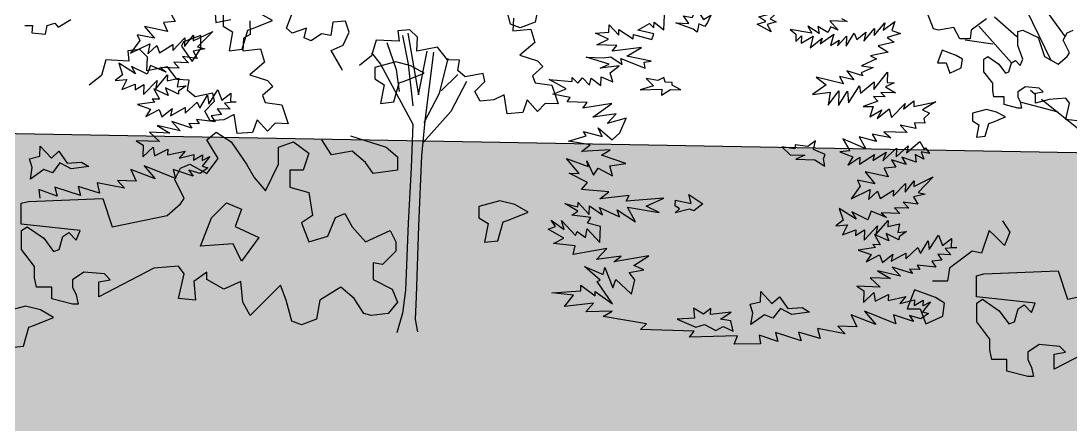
# Model space of a CAD drawing. Header units: inches. Extents: x 11.9 to 85.3, y 21.1 to 37.4.
# Drawn here: x 32.857 to 33.721, y 21.945 to 22.278 of the extents above; entities that cross this region are included whole.
import ezdxf

# ---------------------------------------------------------------- set-up
doc = ezdxf.new("R2010")
doc.units = ezdxf.units.IN
doc.header["$MEASUREMENT"] = 0
doc.layers.add('CAY', color=94, linetype='Continuous')
doc.layers.add('CAY-3', color=61, linetype='Continuous')

# ---------------------------------------------------------------- blocks, each defined once
blk = doc.blocks.new('A$C76451831')
at = {"layer": 'CAY'}
for p, q in [((2022.3, 639.8), (1946.8, 795.6)), ((2047.7, 684.5), (1960.2, 805.1)), ((1958.8, 684.4), (1917.8, 720.8)), ((1948.8, 636.8), (1888.7, 704)), ((1914.2, 671.4), (1863.5, 678.5)), ((1991.5, 579.5), (1983.4, 586)), ((2034.5, 546.7), (1966.9, 564.4)), ((2041.2, 539.6), (2003.7, 569.7)), ((2089.9, 500.7), (2041.2, 539.6)), ((5685.6, 338.5), (5693.3, 325.1)), ((5636.8, 316.2), (5655.1, 294.3)), ((5679.1, 307), (5636.8, 316.2)), ((5693.3, 325.1), (5672, 323.1)), ((5672, 323.1), (5679.1, 307)), ((5628.2, 290.2), (5611.5, 266.8)), ((5623.2, 300.8), (5628.2, 290.2)), ((5655.1, 294.3), (5623.2, 300.8)), ((5688.7, 271.8), (5710.9, 295)), ((5710.3, 279.2), (5726.9, 299.9)), ((5710.9, 295), (5710.3, 279.2)), ((5726.5, 289.5), (5762, 306.9)), ((5726.9, 299.9), (5726.5, 289.5)), ((5762, 306.9), (5734.3, 278.4)), ((5611.5, 266.8), (5646.6, 284.1)), ((5646.6, 284.1), (5643.2, 265.7)), ((5643.2, 265.7), (5659.6, 281)), ((5659.6, 281), (5664.6, 267.6)), ((5664.6, 267.6), (5689.1, 282.7)), ((5689.1, 282.7), (5688.7, 271.8)), ((5747.3, 275.2), (5725.9, 270.5)), ((5725.9, 270.5), (5733.6, 257.1)), ((5734.3, 278.4), (5747.3, 275.2)), ((5717.4, 249.5), (5690.7, 250.4)), ((5690.7, 250.4), (5700.8, 239.6)), ((5733.6, 257.1), (5706.9, 260.7)), ((5706.9, 260.7), (5717.4, 249.5)), ((5620.7, 229.3), (5589.6, 249)), ((5589.6, 249), (5596.6, 227.4)), ((5641.9, 228.5), (5613, 242.7)), ((5613, 242.7), (5620.7, 229.3)), ((5647.9, 244.2), (5641.9, 228.5)), ((5676.5, 232.3), (5647.9, 244.2)), ((5700.8, 239.6), (5666.4, 240.8)), ((5666.4, 240.8), (5676.5, 232.3)), ((5596.6, 227.4), (5583.1, 217)), ((5583.1, 217), (5604.4, 219)), ((5604.4, 219), (5595.6, 200.7)), ((5635.2, 191.1), (5660.1, 217)), ((5656.8, 201.3), (5679, 227.2)), ((5660.1, 217), (5656.8, 201.3)), ((5679, 227.2), (5678.7, 216.4)), ((5678.7, 216.4), (5700.1, 221.1)), ((5700.1, 221.1), (5696.9, 205.3)), ((5595.6, 200.7), (5620, 210.3)), ((5620, 210.3), (5619.6, 199.9)), ((5619.6, 199.9), (5635.8, 209.7)), ((5635.8, 209.7), (5635.2, 191.1)), ((5654.1, 201.4), (5664.3, 182.4)), ((5680.4, 189.6), (5654.1, 201.4)), ((5699.1, 191.6), (5675.5, 203.3)), ((5675.5, 203.3), (5680.4, 189.6)), ((5696.9, 205.3), (5713.2, 207)), ((5699.3, 197.1), (5699.1, 191.6)), ((5713.2, 207), (5699.3, 197.1)), ((5754.7, 173.8), (5771.4, 200)), ((5771.4, 200), (5778.9, 181.1)), ((5778.9, 181.1), (5795.2, 193.7)), ((5795.2, 193.7), (5794.7, 177.9)), ((5656, 177.3), (5624.1, 172.9)), ((5651.2, 182.9), (5656, 177.3)), ((5664.3, 182.4), (5651.2, 182.9)), ((5711.5, 156.8), (5733.5, 177.3)), ((5733.5, 177.3), (5738.5, 166.2)), ((5738.5, 166.2), (5752.5, 189.8)), ((5752.5, 189.8), (5754.7, 173.8)), ((5805.1, 177.5), (5783.7, 175.5)), ((5783.7, 175.5), (5794.2, 164.3)), ((5794.7, 177.9), (5805.1, 177.5)), ((5624.1, 172.9), (5647.8, 164.4)), ((5647.8, 164.4), (5639.2, 151.1)), ((5639.2, 151.1), (5663.7, 163.9)), ((5663.7, 163.9), (5668.6, 150.1)), ((5668.6, 150.1), (5687.7, 165.3)), ((5684.6, 152.2), (5711.8, 167.2)), ((5687.7, 165.3), (5684.6, 152.2)), ((5711.8, 167.2), (5711.5, 156.8)), ((5778, 154.4), (5759.3, 152.4)), ((5794.2, 164.3), (5770.2, 165.1)), ((5770.2, 165.1), (5778, 154.4)), ((5723.7, 129.6), (5686.9, 141.7)), ((5686.9, 141.7), (5702.2, 124.9)), ((5737.5, 137.3), (5718.5, 137.9)), ((5718.5, 137.9), (5723.7, 129.6)), ((5766.7, 141.2), (5732.4, 145.1)), ((5732.4, 145.1), (5737.5, 137.3)), ((5759.3, 152.4), (5766.7, 141.2)), ((5646.4, 121.9), (5664.3, 104.9)), ((5683.5, 120.6), (5646.4, 121.9)), ((5702.2, 124.9), (5659.9, 134.5)), ((5659.9, 134.5), (5683.5, 120.6)), ((5621.8, 106.4), (5634.7, 98.2)), ((5664.3, 104.9), (5621.8, 106.4)), ((5634.7, 98.2), (5633.9, 77)), ((5633.9, 77), (5653.1, 94.9)), ((5653.1, 94.9), (5655.3, 78.9)), ((5655.3, 78.9), (5679.7, 91.2)), ((5679.7, 91.2), (5679.3, 80.4)), ((5679.3, 80.4), (5711.8, 87.4)), ((5711.8, 87.4), (5700.4, 74.6)), ((5700.4, 74.6), (5727.4, 81.4)), ((5727.4, 81.4), (5727.1, 71)), ((5727.1, 71), (5743.3, 80.8)), ((5756.7, 77.6), (5742.5, 59.6)), ((5743.3, 80.8), (5742.9, 70.4)), ((5742.9, 70.4), (5756.7, 77.6)), ((5693.7, 37.2), (5636.1, 60.6)), ((5636.1, 60.6), (5656.5, 36.3)), ((5742.5, 59.6), (5753.3, 56.5)), ((5656.5, 36.3), (5611.8, 53.7)), ((5611.8, 53.7), (5621.9, 32)), ((5726, 41.5), (5689.3, 53.7)), ((5689.3, 53.7), (5693.7, 37.2)), ((5739.3, 46.5), (5718.3, 52.7)), ((5718.3, 52.7), (5726, 41.5)), ((5753.3, 56.5), (5739.3, 46.5)), ((5472.5, 21.4), (5476.9, 4.9)), ((5519.5, 6.1), (5472.5, 21.4)), ((5515.1, 22.2), (5519.5, 6.1)), ((5554.6, 10.4), (5515.1, 22.2)), ((5600.2, 19.2), (5549.8, 29.1)), ((5549.8, 29.1), (5554.6, 10.4)), ((5621.9, 32), (5587.1, 33.3)), ((5587.1, 33.3), (5600.2, 19.2)), ((5476.9, 4.9), (5442.9, 17)), ((5442.9, 17), (5445, 1))]:
    blk.add_line(p, q, dxfattribs=at)
for points in [[(1902.8, 717.8), (1874.9, 696.9), (1872.6, 680.8), (1854.1, 680.8), (1842.7, 701.7), (1814.8, 696.9), (1805.7, 699.3), (1794.3, 729.2)], [(1636.8, 718.2), (1647, 712.9), (1615.3, 714), (1630.6, 697.1), (1617.6, 703), (1611.9, 692.8), (1593.7, 703.8), (1595.9, 690.6), (1575.1, 704.5), (1582.3, 691.1), (1542.7, 697.9), (1553.3, 689.4), (1552.8, 676.3), (1563.6, 686.3), (1563.1, 673.2), (1584.9, 685.6), (1579.1, 664.5), (1601.1, 682.3), (1598, 672), (1622.6, 689.7), (1616.4, 668.6), (1632.6, 678.5), (1629.6, 668.1), (1646.1, 686.1), (1645.4, 667.6), (1659.8, 691.1), (1664.9, 680), (1681.2, 693.1), (1677.9, 676.9), (1697.3, 700.2), (1696.8, 687.1), (1716.2, 710.4), (1713, 696.9), (1734.9, 712.5), (1729.3, 696.4), (1745, 690.8), (1720.7, 683.5), (1733.6, 674.9), (1704.3, 668.2), (1722.5, 656.7), (1690.1, 650.1), (1700.8, 644.3), (1673.6, 631.7), (1694.8, 628.7), (1673.2, 618.6), (1675.7, 613), (1646.5, 622.2), (1659.6, 605.9), (1633, 611.8), (1640.7, 598.4), (1590.4, 611), (1608.5, 596.8), (1583.9, 579.1), (1616.2, 583.4), (1612.6, 559.5), (1632.1, 585.5), (1631.2, 558.8), (1648, 585), (1649.9, 563.6), (1669.6, 594.7), (1671.9, 581.4), (1696.6, 601.9), (1696.1, 588.3), (1721.2, 619.6), (1720.6, 601), (1733.7, 600.6), (1717.6, 593), (1735.8, 581.9), (1709.1, 582.8), (1716.9, 574.4), (1695.7, 575.2), (1703.5, 566.7), (1676.5, 557.2), (1695, 556.6), (1688.9, 538.2), (1710.7, 550.6), (1702.4, 535), (1724.3, 552.8), (1728.8, 536.8), (1753.7, 562.3), (1750.6, 551.9), (1769.7, 567.1), (1769.3, 556.7), (1810, 565.7), (1785.4, 550.7), (1798.4, 544.8), (1787.6, 534.8), (1790, 526.5), (1771, 527.2), (1773.4, 516.7), (1744.6, 522.7), (1757.2, 509.1), (1714.7, 510.6), (1727.4, 499.2), (1693.2, 505.9), (1700.9, 492.5), (1669.1, 501.3), (1681.4, 479.5), (1639.5, 497.3), (1652.3, 475.6), (1633.6, 473.5), (1657.4, 464.5), (1648.7, 449), (1670.5, 464.1), (1670, 450.9), (1697.4, 468.6), (1694.3, 457.8), (1718.8, 473.3), (1712.8, 457.1), (1737.7, 480.3), (1737.1, 464.5), (1759.1, 485), (1755.9, 472), (1780.7, 492.4), (1788.3, 478.5), (1790.7, 481.2), (1798.5, 470.5), (1782.7, 473.7), (1787.7, 460), (1771.7, 468.7), (1773.9, 455), (1747.5, 464.1), (1755.2, 450.7), (1728.8, 459.3), (1736.5, 445.9), (1715.1, 443.9), (1722.2, 427.8), (1680, 437), (1698.2, 415), (1666.3, 421.6), (1671.3, 411), (1654.7, 387.5), (1689.7, 404.9), (1686.3, 386.4), (1702.7, 401.7), (1707.7, 388.4), (1732.3, 403.4), (1731.9, 392.6), (1754, 415.8), (1753.4, 400), (1770, 420.7), (1769.7, 410.3), (1805.2, 427.6), (1777.4, 399.1), (1790.4, 396), (1769, 391.3), (1776.7, 377.8), (1750.1, 381.5), (1760.6, 370.2), (1733.8, 371.2), (1743.9, 360.4), (1709.5, 361.6), (1719.6, 353.1), (1691, 365), (1685, 349.3), (1656.1, 363.5), (1663.8, 350.1), (1632.7, 369.7), (1639.7, 348.2), (1626.2, 337.8), (1647.6, 339.7), (1638.8, 321.5), (1663.1, 331), (1662.7, 320.6), (1679, 330.5), (1678.3, 311.9), (1703.2, 337.8), (1700, 322), (1722.2, 348), (1721.8, 337.1), (1743.2, 341.8), (1740, 326.1), (1756.3, 327.8), (1742.4, 317.8), (1742.2, 312.4), (1718.6, 324.1), (1723.6, 310.3), (1697.2, 322.1), (1707.5, 303.2), (1694.3, 303.7), (1699.1, 298), (1667.2, 293.7), (1691, 285.2), (1682.3, 271.9), (1706.8, 284.6), (1711.8, 270.9), (1730.9, 286.1), (1727.7, 273), (1755, 287.9), (1754.6, 277.5), (1776.6, 298.1), (1781.7, 287), (1795.6, 310.5), (1797.8, 294.6), (1814.6, 320.8), (1822.1, 301.9), (1838.4, 314.5), (1837.8, 298.6), (1848.2, 298.3), (1826.8, 296.3), (1837.3, 285.1), (1813.3, 285.9), (1821.1, 275.2), (1802.5, 273.1), (1809.8, 262), (1775.5, 265.9), (1780.6, 258), (1761.6, 258.7), (1766.8, 250.4), (1730.1, 262.5), (1745.3, 245.7), (1703.1, 255.3), (1726.6, 241.3), (1689.5, 242.6), (1707.5, 225.7), (1664.9, 227.2), (1677.8, 219), (1677, 197.7), (1696.2, 215.6), (1698.4, 199.7), (1722.9, 212), (1722.5, 201.1), (1754.9, 208.2), (1743.6, 195.4), (1770.5, 202.2), (1770.2, 191.8), (1786.4, 201.6), (1786, 191.2), (1799.9, 198.4), (1785.6, 180.3), (1796.4, 177.2), (1782.5, 167.3), (1761.4, 173.5), (1769.1, 162.3), (1732.4, 174.5), (1736.8, 158), (1679.2, 181.3), (1699.6, 157), (1654.9, 174.5), (1665, 152.8), (1630.2, 154), (1643.3, 140), (1592.9, 149.9), (1597.7, 131.1), (1558.2, 142.9), (1562.6, 126.9), (1515.6, 142.2), (1520, 125.7), (1486, 137.8), (1488.1, 121.8), (1440.1, 120.8), (1446.1, 136.4), (1358.1, 134.1), (1366.6, 144.6), (1267.9, 148.1), (1279.1, 158.1), (1199.4, 171.8), (1216.1, 181.6), (1168, 180.6), (1181.7, 196.4), (1128.5, 190.1), (1145, 210.9), (1105.3, 215), (1158.5, 218.6), (1158.8, 229), (1184.9, 209.5), (1185.2, 217.6), (1216.5, 195.2), (1188.5, 236.1), (1194, 238.6), (1165.5, 263.2), (1199.8, 248.8), (1202.6, 261.9), (1217.6, 224.2), (1223.1, 239.9), (1251.6, 212.6), (1257.9, 238.7), (1247.6, 252.6), (1274.4, 257.1), (1256.2, 265.5), (1283.5, 283.1), (1219.2, 272.2), (1232.7, 282.1), (1187.2, 276), (1206.5, 296.7), (1144.9, 285.2), (1148.2, 301.4), (1108.5, 305.5), (1127.4, 315.3), (1098.5, 332.2), (1112.3, 337.1), (1104.5, 348.3), (1127.9, 331.1), (1123.1, 347.6), (1148.9, 320), (1151.8, 327.6), (1167.3, 316.6), (1170.6, 332.4), (1193.7, 307.5), (1194.8, 337), (1171, 343.2), (1176.8, 353.5), (1142, 357.4), (1153.2, 365.2), (1129.6, 379.1), (1153.4, 372.9), (1153.7, 381), (1174.2, 359), (1174.8, 374.8), (1198.2, 358.2), (1193.2, 371.5), (1229.8, 354.3), (1225.3, 367.6), (1258.9, 345.2), (1244, 372.4), (1302.2, 362.7), (1278.5, 373.9), (1311.2, 388.7), (1241.7, 383.4), (1247.5, 393.6), (1193.8, 387.8), (1210.1, 400.4), (1160, 404.8), (1170.8, 417.6), (1137, 434.6), (1155.6, 434), (1132.5, 461.5), (1171.9, 447), (1169.5, 457.5), (1182.2, 430.8), (1190.3, 443.7), (1216.6, 429.6), (1211.8, 448.3), (1241.4, 452.3), (1196.6, 467.5), (1212.8, 477.3), (1159.7, 474.2), (1176, 486.8), (1136.3, 493.6), (1168.4, 502.9), (1163.7, 511.2), (1197.8, 501.9), (1190.2, 518), (1216.2, 495.8), (1230.2, 508.9), (1241.6, 535.3), (1206.8, 525.6), (1223.3, 543.6), (1180.5, 537.4), (1215.8, 562.4), (1162.5, 553.9), (1170.5, 564), (1133.4, 565.3), (1139.1, 573.3), (1107.2, 579.8), (1131.5, 589.4), (1100.4, 606.4), (1142.9, 602.6), (1143.1, 610.3), (1153.2, 599.5), (1161.7, 609.7), (1174.4, 596.1), (1177.5, 609.1), (1195.6, 595.3), (1196.2, 611.2), (1217.2, 602.3), (1212.8, 618.8), (1229.1, 631.3), (1194, 627.1), (1210.6, 634.7), (1168.4, 647.1), (1200.1, 646), (1213.8, 647.7), (1234.6, 633.9), (1232.3, 644.8), (1276.9, 627), (1274.6, 637.9), (1287.8, 640.2), (1242.8, 649.4), (1270.1, 664.8), (1216.4, 658.5), (1224.9, 668.7), (1187.8, 670), (1209.5, 680.1), (1185.8, 691.3), (1209.9, 693.2), (1210.4, 706.8), (1228.3, 687.6), (1228.7, 698), (1254.8, 681.2), (1255.1, 688.9), (1289.2, 680), (1292.3, 690.3), (1263.1, 696.8), (1284.8, 709.2), (1292.7, 701.2), (1293, 711.6), (1311.1, 697.8), (1312.1, 724.6)], [(1035.2, 718.7), (1034.1, 695.5), (1066.8, 698.6), (1074.2, 674.4), (1046.8, 651.2), (1079.5, 640.6), (1089, 630.1), (1070, 613.2), (1075.2, 600.5), (1105.8, 596.3), (1117.4, 561.5), (1093.2, 562.6), (1079.5, 547.8), (1060.5, 568.9), (1052, 545.7), (1023.6, 543.6), (1018.3, 578.4), (999.3, 568.9), (974, 566.8), (964.5, 584.7), (982.4, 602.7), (979.3, 617.4), (946.6, 611.1), (932.9, 622.7), (936, 641.7), (913.9, 642.7), (895.9, 665.9), (858, 658.6), (859, 683.9), (845.3, 697.6), (823.2, 695.5), (825.3, 676.5), (783.1, 678.6), (774.7, 650.1), (752.5, 632.2)], [(720.9, 623.7), (720.9, 624.8), (700.8, 659.6), (723, 669.1), (733.5, 693.4), (727.2, 713.4), (704, 711.3), (699.8, 687), (682.9, 690.2), (663.9, 677.5), (651.3, 682.8), (655.5, 700.7), (629.1, 691.2), (618.6, 700.7), (634.4, 741.9)], [(2069.1, 530.6), (2048.3, 533), (2054.9, 562.8), (2048.3, 572.3), (2018, 569.9), (1992.8, 562.8), (1992.8, 581.3), (2006.6, 583.7), (1999.5, 590.8), (1974.4, 593.1), (1960.6, 583.7), (1960.6, 574.6), (1964.9, 565.2), (1967.3, 553.8), (1960.6, 553.8), (1935.1, 560.5), (1935.1, 574.6), (1916.6, 574.6), (1914.2, 586), (1914.2, 599.8), (1898.1, 620.6), (1898.1, 643.8), (1905.2, 648.6), (1925.6, 634.4), (1937.4, 618.3), (1944.1, 620.6), (1948.8, 636.8), (1955.9, 641.5), (1964.9, 632), (1969.6, 643.8), (1960.6, 669), (1960.6, 694.6), (1969.6, 696.9), (1997.6, 683.2), (2009, 648.6), (2034.5, 634.4), (2050.6, 648.6), (2054.9, 655.2), (2043.5, 678.5), (2050.6, 692.2), (2062, 696.9)], [(803.1, 674.4), (820, 624.8), (825.3, 584.7)], [(831.6, 687), (842.2, 634.3), (850.6, 558.4)], [(841.1, 691.2), (861.1, 578.4), (877, 658.6)], [(774.7, 655.4), (791.5, 634.3), (850.6, 524.6), (847.4, 444.5), (842.2, 343.2), (836.9, 219.8), (831.6, 177.6), (821.1, 141.8)], [(888.6, 656.4), (872.7, 530.9), (866.4, 466.6), (861.1, 337.9), (856.9, 208.2), (854.8, 166), (859, 143.9)], [(914.9, 644.8), (899.1, 580.5), (870.6, 526.7)], [(948.7, 602.7), (920.2, 547.8), (869.6, 490.9)], [(932.9, 615.3), (902.3, 585.8)]]:
    blk.add_lwpolyline(points, dxfattribs=at)
for points in [[(1364.6, 698.7), (1332.9, 710.2), (1356.9, 709.4), (1346.9, 723.3), (1362.7, 720.1), (1370.9, 735.6), (1383.8, 716.6), (1397.3, 724.3), (1391.3, 710.9), (1386.1, 703.4), (1375.4, 708.7), (1372.1, 693)], [(1485.1, 721.2), (1519.8, 730.4), (1506.2, 717.8), (1516.9, 712), (1500.4, 707.1), (1508.1, 693.7), (1481.9, 707.7), (1497.9, 712.6)], [(1313.2, 601.7), (1310.8, 609.9), (1300.2, 604.8), (1278.6, 608.3), (1291.7, 594.7), (1267.4, 587.4), (1307.3, 588.7), (1306.9, 577.9), (1323.2, 588.2), (1342.2, 587.5), (1326.2, 596.2), (1326.3, 601.2)], [(1603.8, 461), (1606.8, 469), (1585.8, 477.9), (1589, 493.7), (1575.1, 483.3), (1551.6, 486.8), (1551.4, 479.1), (1527.5, 482.7), (1542.8, 468.5), (1569.5, 467.6), (1553, 460.5), (1587.8, 459.2), (1606, 447.7)], [(1332, 374.8), (1332.4, 385.2), (1361.2, 379.2), (1356.8, 395.2), (1382.5, 378.5), (1366.1, 365.4), (1358.1, 368.4), (1331.6, 361.7), (1339.5, 369.1)], [(1037.6, 376.9), (1009.9, 384), (971.5, 373.4), (971.5, 352.7), (988.6, 342.1), (982.2, 307.9), (1006.3, 310.8), (1016.4, 345.6), (1027, 349.2), (1061.8, 363.3)], [(1474.2, 178.1), (1469.4, 194.1), (1488.1, 198.9), (1488.8, 217.4), (1509.3, 195.4), (1522.9, 208.1), (1538.4, 186.2), (1564.8, 188), (1578.1, 179.9), (1545.8, 175.6), (1524.8, 186.7), (1511.1, 168.6), (1495.4, 174.6), (1470.8, 156.9)], [(1809, 206.5), (1770.6, 220.7), (1757.1, 185.9), (1781.3, 185.9), (1791.3, 158.2), (1822.5, 172.3), (1826.1, 196.5)], [(1438.2, 144.9), (1433.9, 163.6), (1414.9, 167), (1434.4, 179.5), (1396.7, 175.3), (1397, 186.2), (1383.5, 175.8), (1365.4, 187.3), (1367.4, 168.6), (1335.2, 167), (1369.6, 152.2), (1385.6, 157.1), (1406.5, 146), (1419.9, 153.2)], [(5431.1, 57.3), (5426.2, 73.3), (5445, 78.1), (5445.6, 96.7), (5466.2, 74.6), (5479.7, 87.3), (5495.3, 65.5), (5521.6, 67.3), (5535, 59.1), (5502.6, 54.8), (5481.7, 65.9), (5467.9, 47.8), (5452.3, 53.8), (5427.7, 36.1)]]:
    blk.add_lwpolyline(points, close=True, dxfattribs=at)
at = {"layer": 'CAY-3'}
for p, q in [((472.7, 495.7), (489.8, 509.9)), ((489.8, 509.9), (517.5, 492.2)), ((736.2, 502.8), (801.7, 482.1)), ((493.3, 461.5), (472.7, 495.7)), ((517.5, 492.2), (545.2, 450.9)), ((604.1, 482.1), (631.9, 492.2)), ((604.1, 450.9), (604.1, 482.1)), ((631.9, 492.2), (659.6, 471.5)), ((701.4, 468), (683.7, 495.7)), ((801.7, 482.1), (822.3, 464.4)), ((659.6, 471.5), (649.5, 440.3)), ((739.2, 475.1), (701.4, 468)), ((763.9, 454.4), (739.2, 475.1)), ((822.3, 464.4), (822.3, 440.3)), ((413.7, 423.2), (424.3, 443.8)), ((424.3, 443.8), (441.4, 450.9)), ((441.4, 450.9), (472.7, 433.8)), ((472.7, 433.8), (493.3, 461.5)), ((545.2, 450.9), (559.3, 426.7)), ((580, 402.5), (604.1, 450.9)), ((777.5, 433.8), (763.9, 454.4)), ((559.3, 426.7), (580, 402.5)), ((624.8, 440.3), (624.8, 409)), ((649.5, 440.3), (624.8, 440.3)), ((822.3, 440.3), (777.5, 433.8)), ((430.8, 388.4), (413.7, 423.2)), ((624.8, 409), (659.6, 399)), ((145.6, 382.8), (281.8, 388.3)), ((281.8, 388.3), (298.9, 336.4)), ((424.3, 378.3), (430.8, 388.4)), ((659.6, 399), (666.6, 357.1)), ((132.1, 379.3), (145.6, 382.8)), ((132.1, 340.9), (132.1, 379.3)), ((400.1, 357.1), (424.3, 378.3)), ((298.9, 336.4), (400.1, 357.1)), ((666.6, 357.1), (646, 343.5)), ((694.4, 319.3), (708.5, 353.5)), ((708.5, 353.5), (725.6, 360.6)), ((725.6, 360.6), (739.2, 336.4)), ((1932.1, 347.2), (1945.6, 326.5)), ((6308.4, 320), (6298.4, 358.4)), ((6360.3, 358.4), (6353.8, 323.6)), ((240, 329.4), (132.1, 340.9)), ((132.7, 329.4), (143.3, 336.4)), ((132.7, 294.5), (132.7, 329.4)), ((143.3, 336.4), (173.9, 315.2)), ((232.9, 311.7), (240, 329.4)), ((646, 343.5), (659.6, 308.7)), ((739.2, 336.4), (763.9, 308.7)), ((763.9, 308.7), (808.7, 329.4)), ((808.7, 329.4), (819.4, 308.7)), ((1908, 329.4), (1893.8, 288.2)), ((1917.9, 319.4), (1908, 329.4)), ((173.9, 315.2), (191.6, 291)), ((201.6, 294.5), (208.7, 318.7)), ((208.7, 318.7), (219.3, 325.8)), ((219.3, 325.8), (232.9, 311.7)), ((659.6, 308.7), (694.4, 319.3)), ((819.4, 308.7), (819.4, 291.6)), ((1935.6, 301.8), (1917.9, 319.4)), ((1945.6, 326.5), (1935.6, 301.8)), ((6326.1, 313.5), (6308.4, 320)), ((6353.8, 323.6), (6326.1, 313.5)), ((156.8, 263.3), (132.7, 294.5)), ((191.6, 291), (201.6, 294.5)), ((819.4, 291.6), (794.6, 267.4)), ((1876.7, 291.7), (1834.8, 260.5)), ((1893.8, 288.2), (1876.7, 291.7)), ((794.6, 267.4), (777.5, 270.4)), ((777.5, 270.4), (777.5, 239.7)), ((156.8, 242.6), (156.8, 263.3)), ((247, 253.3), (226.4, 239.1)), ((284.8, 249.7), (247, 253.3)), ((375.4, 260.4), (274.7, 207.8)), ((420.8, 263.9), (375.4, 260.4)), ((430.8, 249.7), (420.8, 263.9)), ((472.7, 253.3), (448.5, 236.2)), ((472.7, 239.7), (472.7, 253.3)), ((1834.8, 260.5), (1831.3, 236.3)), ((1898, 249.9), (2034.2, 255.5)), ((2034.2, 255.5), (2051.3, 203.6)), ((160.4, 225.5), (156.8, 242.6)), ((226.4, 239.1), (226.4, 225.5)), ((274.7, 235.6), (295.4, 239.1)), ((274.7, 207.8), (274.7, 235.6)), ((295.4, 239.1), (284.8, 249.7)), ((420.8, 204.9), (430.8, 249.7)), ((448.5, 236.2), (452, 201.4)), ((503.9, 222), (472.7, 239.7)), ((535.2, 236.2), (503.9, 222)), ((538.7, 197.8), (535.2, 236.2)), ((777.5, 239.7), (812.3, 222)), ((1831.3, 236.3), (1803.5, 236.3)), ((1884.4, 246.4), (1898, 249.9)), ((1884.4, 208.1), (1884.4, 246.4)), ((188.1, 225.5), (160.4, 225.5)), ((188.1, 204.3), (188.1, 225.5)), ((226.4, 225.5), (232.9, 211.4)), ((607.7, 229.1), (583.5, 204.9)), ((618.3, 201.4), (607.7, 229.1)), ((718.5, 225.5), (680.2, 201.4)), ((742.7, 204.9), (718.5, 225.5)), ((812.3, 222), (822.3, 197.8)), ((2051.3, 203.6), (2152.5, 224.2)), ((226.4, 194.3), (188.1, 204.3)), ((236.4, 194.3), (226.4, 194.3)), ((232.9, 211.4), (236.4, 194.3)), ((452, 201.4), (420.8, 204.9)), ((552.3, 173.6), (538.7, 197.8)), ((583.5, 204.9), (552.3, 173.6)), ((628.3, 163), (618.3, 201.4)), ((680.2, 201.4), (673.7, 166.6)), ((760.4, 177.2), (742.7, 204.9)), ((822.3, 197.8), (805.2, 177.2)), ((1992.3, 196.5), (1884.4, 208.1)), ((1885, 196.5), (1895.6, 203.6)), ((1885, 161.7), (1885, 196.5)), ((1895.6, 203.6), (1926.3, 182.3)), ((1961.1, 185.9), (1971.7, 193)), ((1971.7, 193), (1985.3, 178.8)), ((1985.3, 178.8), (1992.3, 196.5)), ((774, 173.6), (760.4, 177.2)), ((805.2, 177.2), (774, 173.6)), ((1926.3, 182.3), (1944, 158.2)), ((1954, 161.7), (1961.1, 185.9)), ((646, 156.5), (628.3, 163)), ((673.7, 166.6), (646, 156.5)), ((1909.2, 130.4), (1885, 161.7)), ((1944, 158.2), (1954, 161.7)), ((1909.2, 109.8), (1909.2, 130.4)), ((1999.4, 120.4), (1978.8, 106.3)), ((2037.1, 116.9), (1999.4, 120.4)), ((2127.7, 127.5), (2027.1, 75)), ((2047.8, 106.3), (2037.1, 116.9)), ((1912.7, 92.7), (1909.2, 109.8)), ((1978.8, 106.3), (1978.8, 92.7)), ((2027.1, 102.7), (2047.8, 106.3)), ((2027.1, 75), (2027.1, 102.7)), ((1940.4, 92.7), (1912.7, 92.7)), ((1940.4, 71.5), (1940.4, 92.7)), ((1978.8, 92.7), (1985.3, 78.5)), ((1985.3, 78.5), (1988.8, 61.4)), ((1978.8, 61.4), (1940.4, 71.5)), ((1988.8, 61.4), (1978.8, 61.4))]:
    blk.add_line(p, q, dxfattribs=at)
for points in [[(138.9, 705.6), (152.6, 705.6), (151.5, 691.9), (176.9, 689.8), (180, 705.6), (193.7, 709.9), (200.1, 702.5), (223.3, 716.2)], [(485.9, 752), (489, 710.9), (516.5, 716.2)], [(551.3, 714.1), (552.3, 688.8), (539.7, 682.4), (538.6, 659.2), (571.3, 662.4), (578.7, 638.1), (551.3, 614.9), (584, 604.4), (593.5, 593.8), (574.5, 577), (579.7, 564.3), (610.3, 560.1), (621.9, 525.3), (597.7, 526.3), (584, 511.6), (565, 532.7), (556.5, 509.5), (528.1, 507.4), (522.8, 542.2), (503.8, 532.7), (478.5, 530.6), (469, 548.5), (486.9, 566.4), (483.8, 581.2), (451.1, 574.9), (437.4, 586.5), (440.5, 605.4), (418.4, 606.5), (400.5, 629.7), (362.5, 622.3), (363.5, 647.6), (349.8, 661.3), (327.7, 659.2), (329.8, 640.3), (287.6, 642.4), (279.2, 613.9), (257, 596)]]:
    blk.add_lwpolyline(points, dxfattribs=at)
for points in [[(430.1, 675.3), (426.1, 667.3), (445.9, 639.6), (461.7, 663.4), (461.7, 687.1)], [(1847.4, 650.5), (1821.8, 660), (1812.8, 636.8), (1828.9, 636.8), (1835.6, 618.3), (1856.4, 627.7), (1858.8, 643.8)], [(1921.3, 546.7), (1902.8, 551.4), (1877.3, 544.4), (1877.3, 530.6), (1888.7, 523.5), (1884.3, 500.7), (1900.5, 502.7), (1907.1, 525.9), (1914.2, 528.2), (1937.4, 537.7)], [(481.1, 352.5), (508.8, 380.2), (536.5, 368.3), (524.6, 336.6), (568.2, 316.8), (536.5, 273.3), (520.7, 305), (461.3, 301)], [(5847.5, 340.7), (5819.8, 347.7), (5781.5, 337.1), (5781.5, 316.5), (5798.6, 305.9), (5792.1, 271.6), (5816.3, 274.6), (5826.3, 309.4), (5836.9, 312.9), (5871.7, 327.1)], [(6125.5, 244), (6097.8, 251.1), (6059.5, 240.5), (6059.5, 219.9), (6076.6, 209.2), (6070.1, 175), (6094.3, 178), (6104.3, 212.8), (6114.9, 216.3), (6149.7, 230.5)], [(167.4, 183.7), (139.7, 190.7), (101.4, 180.1), (101.4, 159.5), (118.5, 148.9), (112, 114.6), (136.2, 117.6), (146.2, 152.4), (156.8, 155.9), (191.6, 170.1)]]:
    blk.add_lwpolyline(points, close=True, dxfattribs=at)

msp = doc.modelspace()

# ---------------------------------------------------------------- hatches: boundary and pattern name
at = {"true_color": 0x000000}
h = msp.add_hatch(color=18, dxfattribs=at)
h.dxf.hatch_style = 1
h.paths.add_polyline_path([(70.51978, 21.54651), (69.24363, 22.3819), (69.24363, 24.06333), (69.11663, 24.06333), (69.11663, 22.25961), (70.25366, 21.51914), (12.49661, 22.54745), (12.49661, 21.9488), (70.51978, 21.1086)])

# ---------------------------------------------------------------- linework, layer by layer
msp.add_lwpolyline([(12.49661, 22.54745), (70.25366, 21.51914), (69.11663, 22.25961), (69.11663, 24.06333), (67.06144, 24.06333), (69.24363, 24.06333), (69.24363, 22.3819), (70.51978, 21.54651), (70.51978, 21.1086), (12.49661, 21.9488)], close=True)

# ---------------------------------------------------------------- block references
at = {"layer": 'CAY', "xscale": 0.0004489089019145984, "yscale": 0.0004489089019145984, "zscale": 0.0004489089019145984}
for p in [(30.42787, 22.13133), (32.7975, 21.9573)]:
    msp.add_blockref('A$C76451831', p, dxfattribs=at)

doc.saveas('drawing.dxf')
